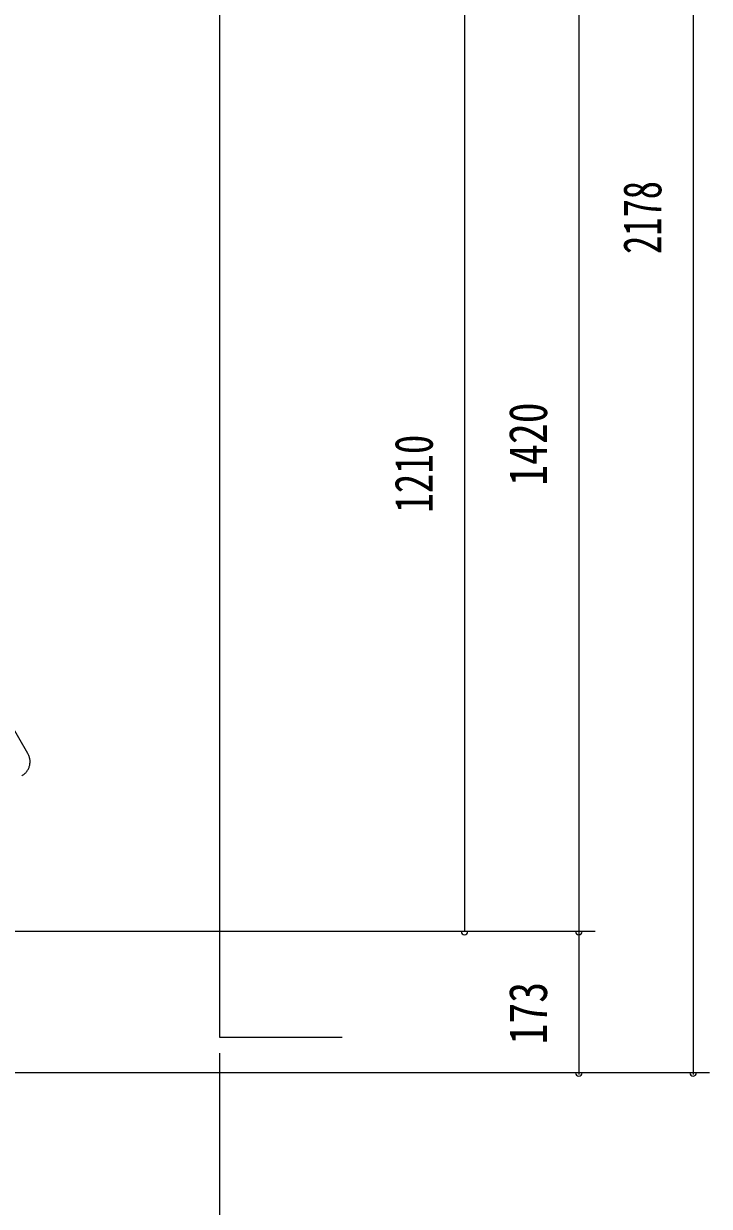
# Model space of a CAD drawing. Units: millimetres, scale not verified. Extents: x -5740 to 5856, y -4020 to 4020.
# Drawn here: x -76 to 764, y -2622 to -1173 of the extents above; entities that cross this region are included whole.
import ezdxf
from ezdxf.enums import TextEntityAlignment as Align

# ---------------------------------------------------------------- set-up
doc = ezdxf.new("R2010")
doc.units = ezdxf.units.MM
doc.header["$LTSCALE"] = 10
doc.linetypes.add('USER5', pattern=[25, 6, -5, 2, -5, 2, -5])
for name, color, linetype, lineweight in [('0-3_2-03BODL', 2, 'Continuous', 18), ('0-F_2ラック-F寸法', 3, 'Continuous', 18), ('1-3_2ラック-C下自転車奥', 6, 'USER5', 18)]:
    doc.layers.add(name, color=color, linetype=linetype, lineweight=lineweight)
doc.styles.add('ＭＳ ゴシック', font='')
doc.styles.get('ＭＳ ゴシック').set_extended_font_data('MS Gothic')

# ---------------------------------------------------------------- blocks, each defined once
blk = doc.blocks.new('CCL-CYC-FRONT-TOP_2')
at = {"layer": '1-3_2ラック-C下自転車奥'}
blk.add_line((80, 20), (80, 89.69), dxfattribs=at)
blk.add_arc((60, 20), 20, 270, 0, dxfattribs=at)

msp = doc.modelspace()

# ---------------------------------------------------------------- linework, layer by layer
at = {"layer": '0-3_2-03BODL', "color": 7}
msp.add_lwpolyline([(313.7, -2414.95), (163.7, -2414.95), (163.7, -280.14), (-1613.87, -280.14)], dxfattribs=at)
at = {"layer": '0-F_2ラック-F寸法'}
for p, q in [((743.7, -280.14), (743.7, -2460.14)), ((603.7, -870.14), (603.7, -2460.14)), ((463.7, -1105.14), (463.7, -2285.14)), ((623.7, -2285.14), (-313.21, -2285.14)), ((467.7, -2285.14), (459.7, -2285.14)), ((607.7, -2285.14), (599.7, -2285.14)), ((163.7, -3144.95), (163.7, -2434.24)), ((763.7, -2458.14), (-239.33, -2458.14)), ((607.7, -2458.14), (599.7, -2458.14)), ((747.7, -2458.14), (739.7, -2458.14))]:
    msp.add_line(p, q, dxfattribs=at)
for centre in [(463.7, -2285.14), (603.7, -2285.14), (603.7, -2458.14), (743.7, -2458.14)]:
    msp.add_arc(centre, 4, 180, 0, dxfattribs=at)

# ---------------------------------------------------------------- block references
at = {"layer": '1-3_2ラック-C下自転車奥', "rotation": 30}
msp.add_blockref('CCL-CYC-FRONT-TOP_2', (-130.56, -2124.33), dxfattribs=at)

# ---------------------------------------------------------------- texts
at = {"layer": '0-F_2ラック-F寸法', "color": 7, "style": 'ＭＳ ゴシック'}
for s, width, p in [('2178', 0.7, (718.9, -1455.31)), ('1420', 0.8, (578.9, -1739.21)), ('1210', 0.75, (438.9, -1772.27)), ('173', 0.8, (578.9, -2423.36))]:
    msp.add_text(s, height=46.89, rotation=90, dxfattribs=dict(at, width=width)).set_placement(p, align=Align.BOTTOM_LEFT)

doc.saveas('drawing.dxf')
